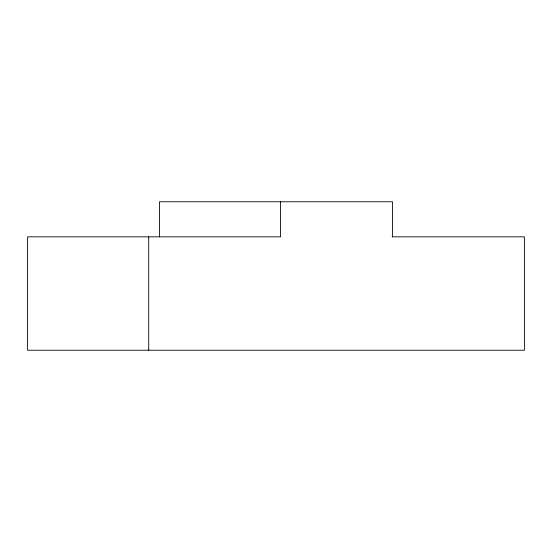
<?xml version="1.0" encoding="UTF-8"?>
<svg xmlns="http://www.w3.org/2000/svg" width="552" height="552" viewBox="0 0 552 552"><rect width="100%" height="100%" fill="white"/><g stroke="black" fill="none" stroke-linecap="round" stroke-linejoin="round"><path stroke-width="0.83" d="M392.072 236.836L524.4 236.836L524.4 350.23L27.6 350.23L27.6 236.836L280.588 236.836L280.588 201.77M392.534 236.836L392.534 201.77L159.466 201.77L159.466 236.836M148.723 236.836L148.723 350.23"/></g></svg>
